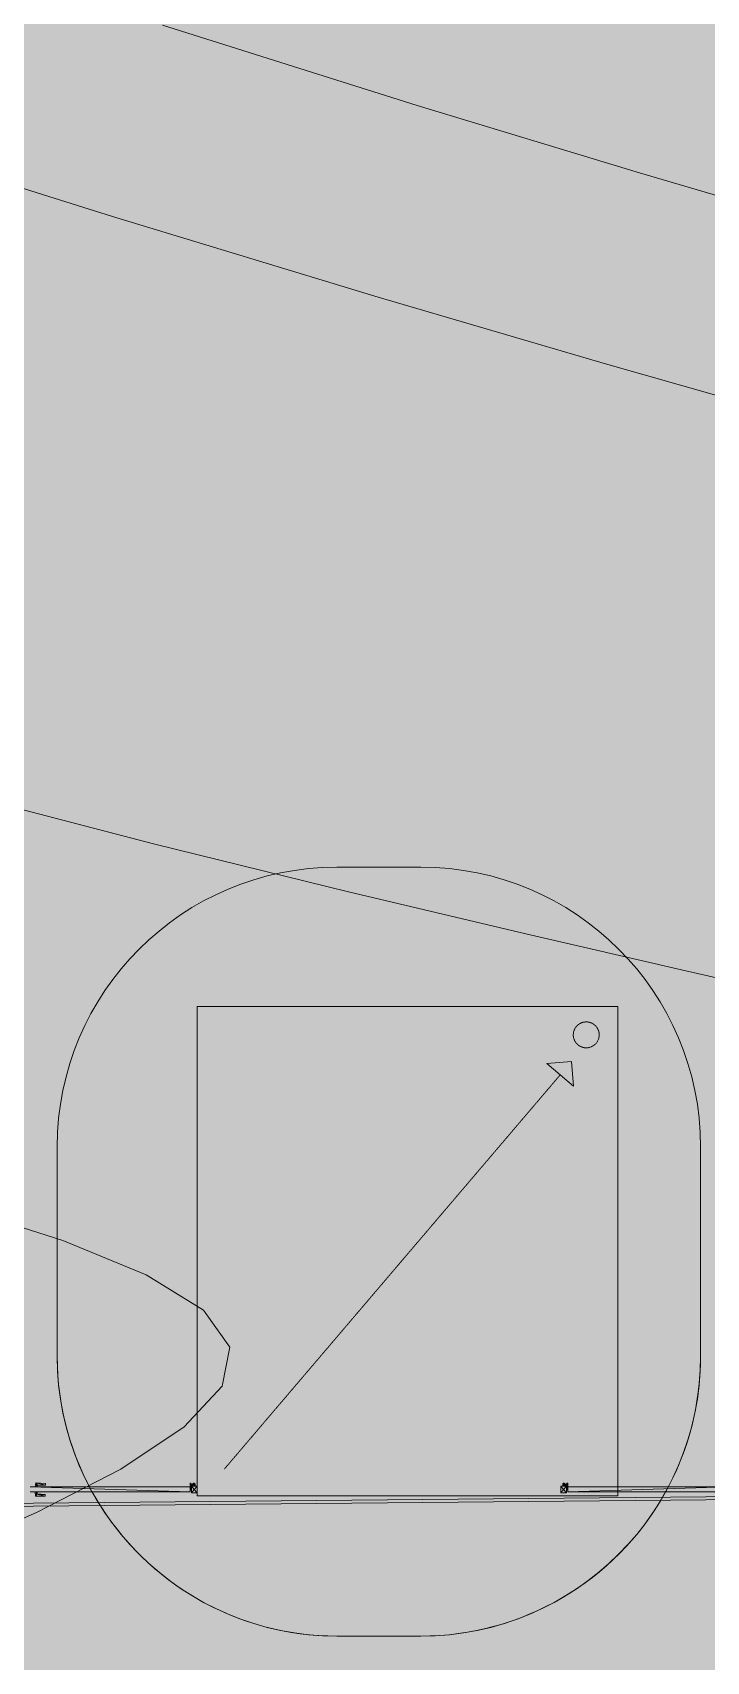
# Model space of a CAD drawing. Header units: millimetres. Extents: x 132836 to 1862386, y -330276 to -143438.
# Drawn here: x 423754 to 428572, y -272666 to -261015 of the extents above; entities that cross this region are included whole.
import ezdxf

# ---------------------------------------------------------------- set-up
doc = ezdxf.new("R2010")
doc.units = ezdxf.units.MM
doc.header["$MEASUREMENT"] = 0
doc.linetypes.add('HIDDEN', pattern=[0.375, 0.25, -0.125])
for name, color, linetype in [('Divers - Dessin général', 7, 'Continuous'), ('Nouveau_0', 7, 'Continuous'), ('Nouveau_CN_01_00', 7, 'Continuous'), ('Nouveau_CN_02_00', 7, 'Continuous'), ('Sols_ Dalles', 7, 'Continuous')]:
    doc.layers.add(name, color=color, linetype=linetype)

# ---------------------------------------------------------------- blocks, each defined once
blk = doc.blocks.new('Ligne_3_7', base_point=(425125, -271290))
at = {"linetype": 'Continuous', "lineweight": 5, "true_color": 0x990000}
blk.add_hatch(color=14, dxfattribs=at).paths.add_polyline_path([(427607, -268376), (427431, -268390), (427621, -268552)])
at = {"color": 14, "linetype": 'Continuous', "lineweight": 5, "true_color": 0x990000}
for p, q in [((427607, -268376), (427431, -268390)), ((427621, -268552), (427431, -268390)), ((427607, -268376), (427621, -268552))]:
    blk.add_line(p, q, dxfattribs=at)
at = {"color": 12, "linetype": 'HIDDEN', "lineweight": 5, "true_color": 0xcc0000}
blk.add_line((425125, -271290), (427526, -268471), dxfattribs=at)

msp = doc.modelspace()

# ---------------------------------------------------------------- hatches: boundary and pattern name
at = {"linetype": 'Continuous', "lineweight": 0, "true_color": 0x6f6f6f}
h = msp.add_hatch(color=8, dxfattribs=at)
h.paths.add_polyline_path([(360547.961, -295062.571), (487920.34, -293826.868), (487920.34, -270902.734), (487462.568, -270902.734), (472913.119, -271040.575), (472913.119, -163437.635), (371855.719, -163437.635), (371855.719, -271040.575), (371882.482, -271040.57), (371882.665, -272000.514, -0.409427364), (367883.201, -275935.042), (360547.961, -275935.042)])
h.paths.add_polyline_path([(377135.103, -260639.953), (373845.103, -260639.953), (373845.103, -248364.953), (373845.103, -243089.974), (373845.103, -242189.974), (377135.103, -242189.974)], flags=0)
h.paths.add_polyline_path([(380202.952, -171995.57), (431505.799, -171995.57), (464309.564, -171995.57), (464309.564, -262465.571), (462925.553, -262565.571), (438593.575, -262550.571), (437925.553, -262550.571), (436549.587, -262550.571), (436549.587, -189810.571), (412055.061, -189810.571), (412055.061, -201780.57), (412055.061, -204495.57), (415454.069, -204495.57), (415454.069, -208495.57), (415454.069, -218295.57), (405655.061, -218295.57), (405655.061, -222495.57), (415474.561, -222495.57), (415474.561, -260810.571), (380202.952, -260810.571), (380202.952, -230015.57), (380202.952, -193810.571)], flags=0)
h.paths.add_polyline_path([(381436.562, -269433.913, -0.09031866), (381558.292, -268727.623, -0.201448728), (382612.158, -267592.74, -0.104211445), (383417.525, -267415.055), (384017.498, -267409.371, -0.104044608), (384824.873, -267571.244, -0.238255457), (385983.776, -268953.318, -0.055188622), (386036.355, -269390.334), (386038.45, -269611.438), (386050.565, -270890.267), (385792.102, -271892.761, -0.267949192), (384069.602, -272909.124), (383469.629, -272914.808, -0.193717464), (382078.771, -272370.185, -0.070568756), (381728.183, -271931.262, -0.131652498), (381450.772, -270933.845)], flags=0)
h.paths.add_polyline_path([(394027.271, -275599.002, -0.415791099), (392016.505, -273599.031), (392016.505, -273452.052), (392030.007, -267377.824, -0.380556701), (394016.505, -265609.826), (394094.233, -265609.826), (394094.233, -270609.826), (409094.233, -270609.826), (409094.233, -265609.826), (414055.71, -265609.826, -0.414213562), (415555.71, -267109.826), (415555.71, -273660.699, -0.345501612), (413836.804, -275433.432)], flags=0)
h.paths.add_polyline_path([(424209.612, -271504.083, -0.134473934), (423930.467, -270484.937), (423930.467, -268984.937, -0.414213562), (425930.467, -266984.937), (426530.467, -266984.937, -0.414213562), (428530.467, -268984.937), (428530.467, -270484.937, -0.128820346), (428273.55, -271465.581, -0.270936291), (426530.467, -272484.937), (425930.467, -272484.937, -0.264979997)], flags=0)
h.paths.add_polyline_path([(436562.206, -273329.325), (436569.468, -267730.336, -0.098561509), (436800.237, -266943.721), (436817.2, -266951.545, -0.258849002), (438654.998, -265605.827), (438652.661, -265587.294), (439337.088, -265587.294), (439337.088, -265687.294), (439337.088, -270687.294), (469237.088, -270687.294), (469237.088, -265687.294), (470907.523, -265687.294), (472885.813, -265687.294), (472885.813, -267687.294), (472885.813, -271062.255, 0.001345761), (472885.842, -271073.021), (472896.728, -273095.233, -0.414213562), (470907.523, -275105.97), (462184.053, -275105.97, -0.005188955), (462130.957, -275116.103), (454147.511, -275196.191), (438770.531, -275253.24, -0.386553331), (436572.608, -273475.385, -0.025189219)], flags=0)
at = {"linetype": 'Continuous', "lineweight": 0, "true_color": 0xbfbfbf}
msp.add_hatch(color=9, dxfattribs=at).paths.add_polyline_path([(424930.467, -271481.641), (427939.144, -271481.641), (427939.144, -267981.512), (424930.467, -267981.512)])
at = {"layer": 'Sols_ Dalles', "linetype": 'Continuous', "lineweight": 0, "true_color": 0x2e271c}
h = msp.add_hatch(color=250, dxfattribs=at)
h.paths.add_polyline_path([(425930.467, -272484.937), (426530.467, -272484.937, 0.414213562), (428530.467, -270484.937), (428530.467, -268984.937, 0.414213562), (426530.467, -266984.937), (425930.467, -266984.937, 0.414213562), (423930.467, -268984.937), (423930.467, -270484.937, 0.414213562)])
h.paths.add_polyline_path([(424930.467, -267981.512), (427939.144, -267981.512), (427939.144, -271481.641), (424930.467, -271481.641)], flags=0)

# ---------------------------------------------------------------- linework, layer by layer
at = {"color": 7, "linetype": 'Continuous', "lineweight": 20}
for p, q in [((423736.273, -271418.004), (424880.466, -271451.973)), ((424880.466, -271418.004), (423736.273, -271418.004)), ((423736.273, -271451.973), (424880.466, -271451.973)), ((423765.313, -271451.973), (423765.383, -271451.976)), ((423765.383, -271451.976), (423765.476, -271451.981)), ((423765.476, -271451.973), (423765.476, -271451.981)), ((423765.476, -271451.981), (423765.604, -271451.986)), ((423765.778, -271417.925), (423765.586, -271417.963)), ((423765.586, -271417.963), (423765.679, -271417.932)), ((423765.679, -271417.932), (423765.586, -271417.951)), ((423765.586, -271417.951), (423765.615, -271417.941)), ((423765.586, -271417.951), (423765.586, -271417.963)), ((423765.586, -271417.963), (423765.586, -271417.951)), ((423765.586, -271417.963), (423765.586, -271418.004)), ((423765.615, -271417.978), (423765.586, -271417.963)), ((423765.604, -271451.986), (423765.61, -271451.973)), ((423765.604, -271451.986), (423767.764, -271452.083)), ((423766.068, -271417.916), (423765.615, -271417.978)), ((423765.615, -271417.978), (423765.906, -271417.92)), ((423765.615, -271417.978), (423765.778, -271417.925)), ((423765.615, -271417.978), (423765.615, -271418.004)), ((423765.679, -271417.993), (423765.615, -271417.978)), ((423766.266, -271417.914), (423765.679, -271417.993)), ((423765.679, -271417.993), (423766.068, -271417.916)), ((423765.778, -271417.925), (423765.679, -271417.932)), ((423765.679, -271417.993), (423765.679, -271418.004)), ((423765.743, -271418.004), (423765.679, -271417.993)), ((423765.906, -271417.92), (423765.778, -271417.925)), ((423765.813, -271418.004), (423766.266, -271417.914)), ((423766.487, -271417.914), (423765.825, -271418.004)), ((423766.068, -271417.916), (423765.906, -271417.92)), ((423766.034, -271418.004), (423766.487, -271417.914)), ((423766.266, -271417.914), (423766.068, -271417.916)), ((423766.487, -271417.914), (423766.266, -271417.914)), ((423768.241, -271418.004), (423766.487, -271417.914)), ((423767.77, -271451.973), (423767.764, -271452.083)), ((423767.764, -271452.083), (423769.925, -271452.18)), ((423769.867, -271451.973), (423769.925, -271452.18)), ((423769.925, -271452.18), (423770.001, -271451.973)), ((423769.931, -271451.973), (423769.925, -271452.18)), ((423769.925, -271452.18), (423772.097, -271452.278)), ((423772.109, -271451.973), (423772.097, -271452.278)), ((423772.097, -271452.278), (423774.269, -271452.375)), ((423772.248, -271452.351), (423772.277, -271452.342)), ((423774.177, -271483.566), (423772.248, -271452.351)), ((423772.277, -271452.342), (423772.341, -271452.33)), ((423774.206, -271483.473), (423772.277, -271452.342)), ((423774.177, -271483.566), (423772.277, -271452.342)), ((423772.341, -271452.33), (423772.44, -271452.316)), ((423774.345, -271483.18), (423772.341, -271452.33)), ((423774.258, -271483.345), (423772.341, -271452.33)), ((423774.206, -271483.473), (423772.341, -271452.33)), ((423772.434, -271452.293), (423772.539, -271452.297)), ((423772.44, -271452.316), (423772.568, -271452.299)), ((423774.345, -271483.18), (423772.44, -271452.316)), ((423774.461, -271482.979), (423772.568, -271452.299)), ((423774.345, -271483.18), (423772.568, -271452.299)), ((423772.585, -271418.004), (423776.686, -271387.346)), ((423772.62, -271418.004), (423776.686, -271387.346)), ((423772.62, -271418.004), (423776.709, -271387.453)), ((423776.755, -271387.599), (423772.62, -271418.004)), ((423772.684, -271418.004), (423776.755, -271387.599)), ((423776.825, -271387.784), (423772.69, -271418.004)), ((423772.783, -271418.004), (423776.825, -271387.784)), ((423776.93, -271388.008), (423772.788, -271418.004)), ((423772.916, -271418.004), (423776.93, -271388.008)), ((423774.159, -271451.973), (423774.269, -271452.375)), ((423774.269, -271452.375), (423774.415, -271451.973)), ((423774.281, -271451.973), (423774.269, -271452.375)), ((423774.269, -271452.375), (423776.448, -271452.473)), ((423776.448, -271452.473), (423776.628, -271451.973)), ((423776.465, -271451.973), (423776.448, -271452.473)), ((423776.448, -271452.473), (423778.626, -271452.571)), ((423776.686, -271387.346), (423776.697, -271387.278)), ((423776.686, -271387.346), (423846.673, -271392.869)), ((423776.709, -271387.453), (423776.686, -271387.346)), ((423776.697, -271387.278), (423776.732, -271387.249)), ((423846.673, -271392.869), (423776.697, -271387.278)), ((423776.697, -271387.278), (423846.714, -271392.818)), ((423776.697, -271387.278), (423846.748, -271392.795)), ((423776.709, -271387.453), (423846.673, -271392.869)), ((423846.632, -271392.949), (423776.709, -271387.453)), ((423776.755, -271387.599), (423776.709, -271387.453)), ((423776.732, -271387.249), (423846.748, -271392.795)), ((423776.755, -271387.599), (423846.632, -271392.949)), ((423776.755, -271387.599), (423846.592, -271393.059)), ((423846.545, -271393.198), (423776.755, -271387.599)), ((423776.825, -271387.784), (423776.755, -271387.599)), ((423776.825, -271387.784), (423846.545, -271393.198)), ((423776.93, -271388.008), (423776.825, -271387.784)), ((423776.93, -271388.008), (423846.504, -271393.367)), ((423846.08, -271404.415), (423776.93, -271388.008)), ((423776.93, -271388.008), (423846.545, -271393.198)), ((423787.216, -271402.743), (423776.93, -271388.008)), ((423784.77, -271418.004), (423776.93, -271388.008)), ((423778.649, -271451.973), (423778.626, -271452.571)), ((423780.606, -271451.973), (423780.804, -271452.669)), ((423780.804, -271452.669), (423781.053, -271451.973)), ((423780.827, -271451.973), (423780.804, -271452.669)), ((423783.016, -271451.973), (423782.987, -271452.767)), ((423784.916, -271451.973), (423785.171, -271452.865)), ((423785.171, -271452.865), (423785.491, -271451.973)), ((423785.171, -271452.865), (423785.2, -271451.973)), ((423787.216, -271402.743), (423785.177, -271418.004)), ((423787.709, -271403.37), (423785.218, -271418.004)), ((423787.709, -271403.37), (423785.746, -271418.004)), ((423788.122, -271403.885), (423785.781, -271418.004)), ((423788.122, -271403.885), (423786.234, -271418.004)), ((423788.459, -271404.288), (423786.263, -271418.004)), ((423788.459, -271404.288), (423786.623, -271418.004)), ((423786.896, -271418.004), (423788.459, -271404.288)), ((423788.714, -271404.573), (423786.919, -271418.004)), ((423788.888, -271404.741), (423786.937, -271418.004)), ((423788.888, -271404.741), (423787.117, -271418.004)), ((423787.21, -271418.004), (423788.888, -271404.741)), ((423787.216, -271402.743), (423846.08, -271404.415)), ((423846.098, -271404.885), (423787.216, -271402.743)), ((423787.709, -271403.37), (423787.216, -271402.743)), ((423788.981, -271404.791), (423787.216, -271418.004)), ((423787.349, -271452.963), (423787.384, -271451.973)), ((423788.122, -271403.885), (423787.709, -271403.37)), ((423846.098, -271404.885), (423787.709, -271403.37)), ((423846.144, -271405.572), (423788.122, -271403.885)), ((423788.122, -271403.885), (423846.098, -271404.885)), ((423846.121, -271405.271), (423788.122, -271403.885)), ((423788.459, -271404.288), (423788.122, -271403.885)), ((423788.714, -271404.573), (423788.459, -271404.288)), ((423846.144, -271405.572), (423788.459, -271404.288)), ((423788.714, -271404.573), (423846.144, -271405.572)), ((423846.179, -271405.786), (423788.714, -271404.573)), ((423788.888, -271404.741), (423788.714, -271404.573)), ((423788.981, -271404.791), (423788.888, -271404.741)), ((423788.888, -271404.741), (423846.179, -271405.786)), ((423846.208, -271405.912), (423788.888, -271404.741)), ((423788.981, -271404.791), (423846.208, -271405.912)), ((423846.249, -271405.949), (423788.981, -271404.791)), ((423789.219, -271451.973), (423789.527, -271453.061)), ((423789.527, -271453.061), (423789.916, -271451.973)), ((423789.527, -271453.061), (423789.562, -271451.973)), ((423791.705, -271453.159), (423791.746, -271451.973)), ((423791.932, -271453.169), (423791.932, -271451.973)), ((423791.932, -271453.169), (423791.972, -271451.973)), ((423792.124, -271453.177), (423792.193, -271451.973)), ((423792.124, -271453.177), (423792.129, -271451.973)), ((423792.124, -271453.177), (423792.164, -271451.973)), ((423792.286, -271453.185), (423792.327, -271451.973)), ((423792.414, -271453.191), (423792.431, -271451.973)), ((423792.414, -271453.191), (423792.455, -271451.973)), ((423792.507, -271453.195), (423792.53, -271451.973)), ((423792.507, -271453.195), (423792.547, -271451.973)), ((423792.577, -271453.197), (423792.606, -271451.973)), ((423792.577, -271453.197), (423792.617, -271451.973)), ((423792.606, -271453.199), (423792.64, -271451.973)), ((423846.08, -271404.415), (423846.504, -271393.367)), ((423846.098, -271404.885), (423846.08, -271404.415)), ((423846.545, -271393.198), (423846.098, -271404.885)), ((423846.098, -271404.885), (423846.504, -271393.367)), ((423846.121, -271405.271), (423846.098, -271404.885)), ((423846.592, -271393.059), (423846.121, -271405.271)), ((423846.121, -271405.271), (423846.545, -271393.198)), ((423846.144, -271405.572), (423846.121, -271405.271)), ((423846.632, -271392.949), (423846.144, -271405.572)), ((423846.144, -271405.572), (423846.592, -271393.059)), ((423846.179, -271405.786), (423846.144, -271405.572)), ((423846.673, -271392.869), (423846.179, -271405.786)), ((423846.179, -271405.786), (423846.632, -271392.949)), ((423846.208, -271405.912), (423846.179, -271405.786)), ((423846.748, -271392.795), (423846.208, -271405.912)), ((423846.714, -271392.818), (423846.208, -271405.912)), ((423846.208, -271405.912), (423846.673, -271392.869)), ((423846.249, -271405.949), (423846.208, -271405.912)), ((423846.748, -271392.795), (423846.249, -271405.949)), ((423846.284, -271405.903), (423846.249, -271405.949)), ((423846.284, -271405.903), (423846.748, -271392.795)), ((423846.789, -271392.803), (423846.284, -271405.903)), ((423846.824, -271392.839), (423846.284, -271405.903)), ((423846.33, -271405.755), (423846.284, -271405.903)), ((423846.824, -271392.839), (423846.33, -271405.755)), ((423846.859, -271392.905), (423846.33, -271405.755)), ((423846.383, -271405.526), (423846.33, -271405.755)), ((423846.859, -271392.905), (423846.383, -271405.526)), ((423846.894, -271392.999), (423846.383, -271405.526)), ((423846.429, -271405.209), (423846.383, -271405.526)), ((423846.894, -271392.999), (423846.429, -271405.209)), ((423846.928, -271393.123), (423846.429, -271405.209)), ((423846.481, -271404.809), (423846.429, -271405.209)), ((423846.928, -271393.123), (423846.481, -271404.809)), ((423846.958, -271393.276), (423846.481, -271404.809)), ((423846.534, -271404.325), (423846.481, -271404.809)), ((423846.504, -271393.367), (423846.545, -271393.198)), ((423846.958, -271393.276), (423846.534, -271404.325)), ((423846.545, -271393.198), (423846.592, -271393.059)), ((423846.592, -271393.059), (423846.632, -271392.949)), ((423846.632, -271392.949), (423846.673, -271392.869)), ((423846.673, -271392.869), (423846.714, -271392.818)), ((423846.714, -271392.818), (423846.748, -271392.795)), ((423846.748, -271392.795), (423846.789, -271392.803)), ((423846.789, -271392.803), (423846.824, -271392.839)), ((423846.824, -271392.839), (423846.859, -271392.905)), ((423846.859, -271392.905), (423846.894, -271392.999)), ((423846.894, -271392.999), (423846.928, -271393.123)), ((423846.928, -271393.123), (423846.958, -271393.276)), ((424880.466, -271391), (424886.274, -271390.829)), ((424886.274, -271390.829), (424880.466, -271390.829)), ((424880.466, -271390.829), (424880.466, -271391)), ((424880.466, -271391.236), (424886.274, -271391)), ((424886.274, -271391), (424880.466, -271391)), ((424880.466, -271391), (424880.466, -271391.236)), ((424880.466, -271391.536), (424886.274, -271391.236)), ((424886.274, -271391.236), (424880.466, -271391.236)), ((424880.466, -271391.236), (424880.466, -271391.536)), ((424880.466, -271391.896), (424886.274, -271391.536)), ((424886.274, -271391.536), (424880.466, -271391.536)), ((424880.466, -271391.536), (424880.466, -271391.896)), ((424880.466, -271392.311), (424886.274, -271391.896)), ((424886.274, -271391.896), (424880.466, -271391.896)), ((424880.466, -271391.896), (424880.466, -271392.311)), ((424886.274, -271392.775), (424880.466, -271392.311)), ((424880.466, -271392.311), (424880.466, -271392.775)), ((424886.274, -271392.311), (424880.466, -271392.311)), ((424886.274, -271393.284), (424880.466, -271392.775)), ((424880.466, -271392.775), (424880.466, -271393.284)), ((424886.274, -271392.775), (424880.466, -271392.775)), ((424886.274, -271393.83), (424880.466, -271393.284)), ((424880.466, -271393.284), (424880.466, -271393.83)), ((424886.274, -271393.284), (424880.466, -271393.284)), ((424886.274, -271394.406), (424880.466, -271393.83)), ((424880.466, -271393.83), (424880.466, -271394.406)), ((424886.274, -271393.83), (424880.466, -271393.83)), ((424886.274, -271395.006), (424880.466, -271394.406)), ((424880.466, -271394.406), (424880.466, -271395.006)), ((424886.274, -271394.406), (424880.466, -271394.406)), ((424886.274, -271395.621), (424880.466, -271395.006)), ((424880.466, -271395.006), (424880.466, -271395.621)), ((424886.274, -271395.006), (424880.466, -271395.006)), ((424886.274, -271396.244), (424880.466, -271395.621)), ((424880.466, -271395.621), (424880.466, -271396.244)), ((424886.274, -271395.621), (424880.466, -271395.621)), ((424886.274, -271438.386), (424880.466, -271396.244)), ((424880.466, -271396.244), (424880.466, -271418.004)), ((424886.274, -271396.244), (424880.466, -271396.244)), ((424886.274, -271438.386), (424880.466, -271418.004)), ((424880.466, -271451.973), (424880.466, -271418.004)), ((424880.466, -271438.386), (424886.274, -271438.386)), ((424886.274, -271391), (424886.274, -271390.829)), ((424886.274, -271391.236), (424886.274, -271391)), ((424886.274, -271391.536), (424886.274, -271391.236)), ((424886.274, -271391.896), (424886.274, -271391.536)), ((424886.274, -271392.311), (424886.274, -271391.896)), ((424886.274, -271392.775), (424886.274, -271392.311)), ((424886.274, -271393.284), (424886.274, -271392.775)), ((424886.274, -271393.83), (424886.274, -271393.284)), ((424886.274, -271394.406), (424886.274, -271393.83)), ((424886.274, -271395.006), (424886.274, -271394.406)), ((424886.274, -271395.621), (424886.274, -271395.006)), ((424886.274, -271396.244), (424886.274, -271395.621)), ((424886.274, -271438.386), (424886.274, -271396.244)), ((424899.24, -271397.623), (424886.274, -271397.623)), ((424886.274, -271397.738), (424899.229, -271397.653)), ((424899.198, -271397.738), (424886.274, -271397.738)), ((424886.274, -271398.078), (424899.167, -271397.827)), ((424899.078, -271398.078), (424886.274, -271398.078)), ((424886.274, -271398.617), (424899.027, -271398.223)), ((424898.887, -271399.127), (424886.274, -271398.617)), ((424898.944, -271398.617), (424886.274, -271398.617)), ((424898.798, -271399.91), (424886.274, -271399.321)), ((424898.865, -271399.321), (424886.274, -271399.321)), ((424898.702, -271400.768), (424886.274, -271400.141)), ((424898.773, -271400.141), (424886.274, -271400.141)), ((424898.673, -271401.645), (424886.274, -271401.02)), ((424898.673, -271401.02), (424886.274, -271401.02)), ((424898.673, -271402.482), (424886.274, -271401.899)), ((424886.274, -271401.899), (424898.673, -271401.899)), ((424898.673, -271403.219), (424886.274, -271402.718)), ((424886.274, -271402.718), (424898.673, -271402.718)), ((424886.274, -271403.421), (424898.673, -271403.421)), ((424898.673, -271403.577), (424886.274, -271403.961)), ((424886.274, -271403.961), (424898.673, -271403.961)), ((424898.673, -271404.059), (424886.274, -271404.3)), ((424886.274, -271404.3), (424898.673, -271404.3)), ((424898.673, -271404.334), (424886.274, -271404.417)), ((424886.274, -271404.417), (424898.673, -271404.417)), ((424910.138, -271434.989), (424889.81, -271411.21)), ((424889.81, -271411.21), (424889.81, -271458.767)), ((424930.467, -271411.21), (424889.81, -271411.21)), ((424910.138, -271434.989), (424889.81, -271458.767)), ((424903.903, -271398.274), (424898.673, -271401.02)), ((424898.97, -271398.382), (424898.673, -271401.02)), ((424916.098, -271401.02), (424898.673, -271411.21)), ((424907.094, -271405.921), (424898.673, -271401.02)), ((424898.673, -271401.02), (424898.673, -271411.21)), ((424903.611, -271403.175), (424898.673, -271401.02)), ((424907.094, -271405.921), (424898.673, -271411.21)), ((424899.841, -271395.924), (424898.97, -271398.382)), ((424903.903, -271398.274), (424898.97, -271398.382)), ((424913.546, -271393.814), (424899.841, -271395.924)), ((424901.225, -271393.814), (424899.841, -271395.924)), ((424903.903, -271398.274), (424899.841, -271395.924)), ((424907.677, -271396.119), (424899.841, -271395.924)), ((424914.931, -271395.924), (424899.841, -271395.924)), ((424911.742, -271392.194), (424901.225, -271393.814)), ((424903.029, -271392.194), (424901.225, -271393.814)), ((424913.546, -271393.814), (424901.225, -271393.814)), ((424909.64, -271391.176), (424903.029, -271392.194)), ((424905.131, -271391.176), (424903.029, -271392.194)), ((424911.742, -271392.194), (424903.029, -271392.194)), ((424903.903, -271398.274), (424903.611, -271403.175)), ((424905.374, -271402.379), (424903.611, -271403.175)), ((424905.743, -271402.941), (424903.611, -271403.175)), ((424907.385, -271403.737), (424903.611, -271403.175)), ((424903.611, -271403.175), (424907.094, -271405.921)), ((424906.224, -271403.373), (424903.611, -271403.175)), ((424907.677, -271396.119), (424903.903, -271398.274)), ((424903.903, -271398.274), (424907.385, -271398.302)), ((424905.374, -271402.379), (424903.903, -271398.274)), ((424905.062, -271401.02), (424903.903, -271398.274)), ((424905.141, -271400.317), (424903.903, -271398.274)), ((424905.374, -271399.661), (424903.903, -271398.274)), ((424905.743, -271399.098), (424903.903, -271398.274)), ((424906.224, -271398.666), (424903.903, -271398.274)), ((424906.784, -271398.395), (424903.903, -271398.274)), ((424909.63, -271400.317), (424905.062, -271401.02)), ((424905.062, -271401.02), (424905.141, -271400.317)), ((424909.709, -271401.02), (424905.062, -271401.02)), ((424905.141, -271401.723), (424905.062, -271401.02)), ((424907.385, -271390.829), (424905.131, -271391.176)), ((424909.64, -271391.176), (424905.131, -271391.176)), ((424909.397, -271399.661), (424905.141, -271400.317)), ((424905.141, -271400.317), (424905.374, -271399.661)), ((424909.63, -271400.317), (424905.141, -271400.317)), ((424909.709, -271401.02), (424905.141, -271401.723)), ((424909.63, -271401.723), (424905.141, -271401.723)), ((424905.374, -271402.379), (424905.141, -271401.723)), ((424909.029, -271399.098), (424905.374, -271399.661)), ((424905.374, -271399.661), (424905.743, -271399.098)), ((424909.397, -271399.661), (424905.374, -271399.661)), ((424909.63, -271401.723), (424905.374, -271402.379)), ((424909.397, -271402.379), (424905.374, -271402.379)), ((424905.743, -271402.941), (424905.374, -271402.379)), ((424908.547, -271398.666), (424905.743, -271399.098)), ((424905.743, -271399.098), (424906.224, -271398.666)), ((424909.029, -271399.098), (424905.743, -271399.098)), ((424909.397, -271402.379), (424905.743, -271402.941)), ((424909.029, -271402.941), (424905.743, -271402.941)), ((424906.224, -271403.373), (424905.743, -271402.941)), ((424907.987, -271398.395), (424906.224, -271398.666)), ((424906.224, -271398.666), (424906.784, -271398.395)), ((424908.547, -271398.666), (424906.224, -271398.666)), ((424909.029, -271402.941), (424906.224, -271403.373)), ((424907.987, -271403.645), (424906.224, -271403.373)), ((424908.547, -271403.373), (424906.224, -271403.373)), ((424906.784, -271403.645), (424906.224, -271403.373)), ((424906.784, -271398.395), (424907.385, -271398.302)), ((424907.987, -271398.395), (424906.784, -271398.395)), ((424907.987, -271403.645), (424906.784, -271403.645)), ((424907.385, -271403.737), (424906.784, -271403.645)), ((424916.098, -271401.02), (424907.094, -271405.921)), ((424907.094, -271405.921), (424907.385, -271403.737)), ((424907.094, -271405.921), (424910.869, -271403.766)), ((424909.64, -271391.176), (424907.385, -271390.829)), ((424907.677, -271396.119), (424907.385, -271398.302)), ((424907.385, -271398.302), (424907.987, -271398.395)), ((424907.987, -271403.645), (424907.385, -271403.737)), ((424907.385, -271403.737), (424910.869, -271403.766)), ((424914.931, -271395.924), (424907.677, -271396.119)), ((424911.16, -271398.865), (424907.677, -271396.119)), ((424907.677, -271396.119), (424908.547, -271398.666)), ((424907.677, -271396.119), (424907.987, -271398.395)), ((424915.801, -271398.382), (424907.677, -271396.119)), ((424907.987, -271398.395), (424908.547, -271398.666)), ((424908.547, -271403.373), (424907.987, -271403.645)), ((424910.869, -271403.766), (424907.987, -271403.645)), ((424911.16, -271398.865), (424908.547, -271398.666)), ((424908.547, -271398.666), (424909.029, -271399.098)), ((424909.029, -271402.941), (424908.547, -271403.373)), ((424910.869, -271403.766), (424908.547, -271403.373)), ((424911.16, -271398.865), (424909.029, -271399.098)), ((424909.029, -271399.098), (424909.397, -271399.661)), ((424909.397, -271402.379), (424909.029, -271402.941)), ((424910.869, -271403.766), (424909.029, -271402.941)), ((424911.16, -271398.865), (424909.397, -271402.379)), ((424911.16, -271398.865), (424909.397, -271399.661)), ((424909.397, -271399.661), (424909.63, -271400.317)), ((424909.63, -271401.723), (424909.397, -271402.379)), ((424910.869, -271403.766), (424909.397, -271402.379)), ((424911.16, -271398.865), (424909.63, -271401.723)), ((424911.16, -271398.865), (424909.63, -271400.317)), ((424909.63, -271400.317), (424909.709, -271401.02)), ((424909.709, -271401.02), (424909.63, -271401.723)), ((424911.742, -271392.194), (424909.64, -271391.176)), ((424911.16, -271398.865), (424909.709, -271401.02)), ((424910.138, -271434.989), (424930.467, -271411.21)), ((424930.467, -271458.767), (424910.138, -271434.989)), ((424910.869, -271403.766), (424911.16, -271398.865)), ((424916.098, -271401.02), (424910.869, -271403.766)), ((424915.801, -271398.382), (424911.16, -271398.865)), ((424916.098, -271401.02), (424911.16, -271398.865)), ((424913.546, -271393.814), (424911.742, -271392.194)), ((424914.931, -271395.924), (424913.546, -271393.814)), ((424915.801, -271398.382), (424914.931, -271395.924)), ((424916.098, -271401.02), (424915.801, -271398.382)), ((424916.098, -271411.21), (424916.098, -271401.02)), ((424930.467, -271458.767), (424930.467, -271411.21)), ((427550.795, -271434.989), (427530.467, -271411.21)), ((427530.467, -271411.21), (427571.123, -271411.21)), ((427530.467, -271458.767), (427530.467, -271411.21)), ((427530.467, -271458.767), (427550.795, -271434.989)), ((427544.836, -271401.02), (427545.133, -271398.382)), ((427544.836, -271401.02), (427549.773, -271398.865)), ((427544.836, -271401.02), (427562.26, -271411.21)), ((427544.836, -271411.21), (427544.836, -271401.02)), ((427544.836, -271401.02), (427553.84, -271405.921)), ((427544.836, -271401.02), (427550.065, -271403.766)), ((427545.133, -271398.382), (427546.003, -271395.924)), ((427545.133, -271398.382), (427553.256, -271396.119)), ((427545.133, -271398.382), (427549.773, -271398.865)), ((427546.003, -271395.924), (427547.387, -271393.814)), ((427546.003, -271395.924), (427553.256, -271396.119)), ((427546.003, -271395.924), (427561.093, -271395.924)), ((427547.387, -271393.814), (427549.192, -271392.194)), ((427547.387, -271393.814), (427561.093, -271395.924)), ((427547.387, -271393.814), (427559.708, -271393.814)), ((427549.192, -271392.194), (427551.293, -271391.176)), ((427549.192, -271392.194), (427559.708, -271393.814)), ((427549.192, -271392.194), (427557.904, -271392.194)), ((427549.773, -271398.865), (427553.256, -271396.119)), ((427549.773, -271398.865), (427552.386, -271398.666)), ((427550.065, -271403.766), (427549.773, -271398.865)), ((427549.773, -271398.865), (427551.536, -271402.379)), ((427549.773, -271398.865), (427551.304, -271401.723)), ((427549.773, -271398.865), (427551.225, -271401.02)), ((427549.773, -271398.865), (427551.304, -271400.317)), ((427549.773, -271398.865), (427551.536, -271399.661)), ((427549.773, -271398.865), (427551.905, -271399.098)), ((427550.065, -271403.766), (427551.536, -271402.379)), ((427550.065, -271403.766), (427551.905, -271402.941)), ((427550.065, -271403.766), (427552.386, -271403.373)), ((427550.065, -271403.766), (427552.947, -271403.645)), ((427553.548, -271403.737), (427550.065, -271403.766)), ((427553.84, -271405.921), (427550.065, -271403.766)), ((427550.795, -271434.989), (427571.123, -271411.21)), ((427550.795, -271434.989), (427571.123, -271458.767)), ((427551.304, -271400.317), (427551.225, -271401.02)), ((427551.225, -271401.02), (427555.792, -271401.723)), ((427551.225, -271401.02), (427555.871, -271401.02)), ((427551.225, -271401.02), (427551.304, -271401.723)), ((427551.293, -271391.176), (427553.548, -271390.829)), ((427551.293, -271391.176), (427557.904, -271392.194)), ((427551.293, -271391.176), (427555.803, -271391.176)), ((427551.536, -271399.661), (427551.304, -271400.317)), ((427551.304, -271400.317), (427555.871, -271401.02)), ((427551.304, -271400.317), (427555.792, -271400.317)), ((427551.304, -271401.723), (427555.56, -271402.379)), ((427551.304, -271401.723), (427555.792, -271401.723)), ((427551.304, -271401.723), (427551.536, -271402.379)), ((427551.905, -271399.098), (427551.536, -271399.661)), ((427551.536, -271399.661), (427555.792, -271400.317)), ((427551.536, -271399.661), (427555.56, -271399.661)), ((427551.536, -271402.379), (427555.191, -271402.941)), ((427551.536, -271402.379), (427555.56, -271402.379)), ((427551.536, -271402.379), (427551.905, -271402.941)), ((427552.386, -271398.666), (427551.905, -271399.098)), ((427551.905, -271399.098), (427555.56, -271399.661)), ((427551.905, -271399.098), (427555.191, -271399.098)), ((427551.905, -271402.941), (427554.71, -271403.373)), ((427551.905, -271402.941), (427555.191, -271402.941)), ((427551.905, -271402.941), (427552.386, -271403.373)), ((427553.256, -271396.119), (427552.386, -271398.666)), ((427552.947, -271398.395), (427552.386, -271398.666)), ((427552.386, -271398.666), (427555.191, -271399.098)), ((427552.386, -271398.666), (427554.71, -271398.666)), ((427552.386, -271403.373), (427554.71, -271403.373)), ((427552.386, -271403.373), (427552.947, -271403.645)), ((427553.256, -271396.119), (427552.947, -271398.395)), ((427553.548, -271398.302), (427552.947, -271398.395)), ((427552.947, -271398.395), (427554.71, -271398.666)), ((427552.947, -271398.395), (427554.149, -271398.395)), ((427552.947, -271403.645), (427554.71, -271403.373)), ((427552.947, -271403.645), (427554.149, -271403.645)), ((427552.947, -271403.645), (427553.548, -271403.737)), ((427553.256, -271396.119), (427561.093, -271395.924)), ((427553.256, -271396.119), (427553.548, -271398.302)), ((427553.256, -271396.119), (427557.031, -271398.274)), ((427553.548, -271390.829), (427555.803, -271391.176)), ((427557.031, -271398.274), (427553.548, -271398.302)), ((427554.149, -271398.395), (427553.548, -271398.302)), ((427553.548, -271403.737), (427557.323, -271403.175)), ((427553.548, -271403.737), (427554.149, -271403.645)), ((427553.84, -271405.921), (427553.548, -271403.737)), ((427553.84, -271405.921), (427562.26, -271401.02)), ((427557.323, -271403.175), (427553.84, -271405.921)), ((427553.84, -271405.921), (427562.26, -271411.21)), ((427554.149, -271398.395), (427557.031, -271398.274)), ((427554.71, -271398.666), (427554.149, -271398.395)), ((427554.149, -271403.645), (427554.71, -271403.373)), ((427554.71, -271398.666), (427557.031, -271398.274)), ((427555.191, -271399.098), (427554.71, -271398.666)), ((427554.71, -271403.373), (427555.191, -271402.941)), ((427554.71, -271403.373), (427557.323, -271403.175)), ((427555.191, -271399.098), (427557.031, -271398.274)), ((427555.56, -271399.661), (427555.191, -271399.098)), ((427555.191, -271402.941), (427555.56, -271402.379)), ((427555.191, -271402.941), (427557.323, -271403.175)), ((427555.56, -271402.379), (427557.031, -271398.274)), ((427555.56, -271399.661), (427557.031, -271398.274)), ((427555.792, -271400.317), (427555.56, -271399.661)), ((427555.56, -271402.379), (427555.792, -271401.723)), ((427555.56, -271402.379), (427557.323, -271403.175)), ((427555.792, -271400.317), (427557.031, -271398.274)), ((427555.871, -271401.02), (427555.792, -271400.317)), ((427555.792, -271401.723), (427555.871, -271401.02)), ((427555.803, -271391.176), (427557.904, -271392.194)), ((427555.871, -271401.02), (427557.031, -271398.274)), ((427557.031, -271398.274), (427561.093, -271395.924)), ((427557.031, -271398.274), (427557.323, -271403.175)), ((427557.031, -271398.274), (427562.26, -271401.02)), ((427557.031, -271398.274), (427561.963, -271398.382)), ((427557.323, -271403.175), (427562.26, -271401.02)), ((427557.904, -271392.194), (427559.708, -271393.814)), ((427559.708, -271393.814), (427561.093, -271395.924)), ((427561.093, -271395.924), (427561.963, -271398.382)), ((427561.694, -271397.623), (427574.659, -271397.623)), ((427574.659, -271397.738), (427561.704, -271397.653)), ((427561.735, -271397.738), (427574.659, -271397.738)), ((427574.659, -271398.078), (427561.766, -271397.827)), ((427561.855, -271398.078), (427574.659, -271398.078)), ((427574.659, -271398.617), (427561.906, -271398.223)), ((427561.963, -271398.382), (427562.26, -271401.02)), ((427561.989, -271398.617), (427574.659, -271398.617)), ((427562.047, -271399.127), (427574.659, -271398.617)), ((427562.068, -271399.321), (427574.659, -271399.321)), ((427562.135, -271399.91), (427574.659, -271399.321)), ((427562.161, -271400.141), (427574.659, -271400.141)), ((427562.232, -271400.768), (427574.659, -271400.141)), ((427562.26, -271401.02), (427562.26, -271411.21)), ((427562.26, -271401.645), (427574.659, -271401.02)), ((427562.26, -271401.02), (427574.659, -271401.02)), ((427562.26, -271402.482), (427574.659, -271401.899)), ((427574.659, -271401.899), (427562.26, -271401.899)), ((427562.26, -271403.219), (427574.659, -271402.718)), ((427574.659, -271402.718), (427562.26, -271402.718)), ((427574.659, -271403.421), (427562.26, -271403.421)), ((427562.26, -271403.577), (427574.659, -271403.961)), ((427574.659, -271403.961), (427562.26, -271403.961)), ((427562.26, -271404.059), (427574.659, -271404.3)), ((427574.659, -271404.3), (427562.26, -271404.3)), ((427562.26, -271404.334), (427574.659, -271404.417)), ((427574.659, -271404.417), (427562.26, -271404.417)), ((427571.123, -271411.21), (427571.123, -271458.767)), ((427580.467, -271391), (427574.659, -271390.829)), ((427574.659, -271390.829), (427580.467, -271390.829)), ((427574.659, -271391), (427574.659, -271390.829)), ((427580.467, -271391.236), (427574.659, -271391)), ((427574.659, -271391), (427580.467, -271391)), ((427574.659, -271391.236), (427574.659, -271391)), ((427580.467, -271391.536), (427574.659, -271391.236)), ((427574.659, -271391.236), (427580.467, -271391.236)), ((427574.659, -271391.536), (427574.659, -271391.236)), ((427580.467, -271391.896), (427574.659, -271391.536)), ((427574.659, -271391.536), (427580.467, -271391.536)), ((427574.659, -271391.896), (427574.659, -271391.536)), ((427580.467, -271392.311), (427574.659, -271391.896)), ((427574.659, -271391.896), (427580.467, -271391.896)), ((427574.659, -271392.311), (427574.659, -271391.896)), ((427574.659, -271392.775), (427580.467, -271392.311)), ((427574.659, -271392.775), (427574.659, -271392.311)), ((427574.659, -271392.311), (427580.467, -271392.311)), ((427574.659, -271393.284), (427580.467, -271392.775)), ((427574.659, -271393.284), (427574.659, -271392.775)), ((427574.659, -271392.775), (427580.467, -271392.775)), ((427574.659, -271393.83), (427580.467, -271393.284)), ((427574.659, -271393.83), (427574.659, -271393.284)), ((427574.659, -271393.284), (427580.467, -271393.284)), ((427574.659, -271394.406), (427580.467, -271393.83)), ((427574.659, -271394.406), (427574.659, -271393.83)), ((427574.659, -271393.83), (427580.467, -271393.83)), ((427574.659, -271395.006), (427580.467, -271394.406)), ((427574.659, -271395.006), (427574.659, -271394.406)), ((427574.659, -271394.406), (427580.467, -271394.406)), ((427574.659, -271395.621), (427580.467, -271395.006)), ((427574.659, -271395.621), (427574.659, -271395.006)), ((427574.659, -271395.006), (427580.467, -271395.006)), ((427574.659, -271396.244), (427580.467, -271395.621)), ((427574.659, -271396.244), (427574.659, -271395.621)), ((427574.659, -271395.621), (427580.467, -271395.621)), ((427574.659, -271438.386), (427580.467, -271396.244)), ((427574.659, -271438.386), (427574.659, -271396.244)), ((427574.659, -271396.244), (427580.467, -271396.244)), ((427574.659, -271438.386), (427580.467, -271418.004)), ((427580.467, -271438.386), (427574.659, -271438.386)), ((427580.467, -271390.829), (427580.467, -271391)), ((427580.467, -271391), (427580.467, -271391.236)), ((427580.467, -271391.236), (427580.467, -271391.536)), ((427580.467, -271391.536), (427580.467, -271391.896)), ((427580.467, -271391.896), (427580.467, -271392.311)), ((427580.467, -271392.311), (427580.467, -271392.775)), ((427580.467, -271392.775), (427580.467, -271393.284)), ((427580.467, -271393.284), (427580.467, -271393.83)), ((427580.467, -271393.83), (427580.467, -271394.406)), ((427580.467, -271394.406), (427580.467, -271395.006)), ((427580.467, -271395.006), (427580.467, -271395.621)), ((427580.467, -271395.621), (427580.467, -271396.244)), ((427580.467, -271396.244), (427580.467, -271418.004)), ((428724.66, -271418.004), (427580.467, -271451.973)), ((427580.467, -271451.973), (427580.467, -271418.004)), ((427580.467, -271418.004), (428724.66, -271418.004)), ((428724.66, -271451.973), (427580.467, -271451.973)), ((423774.177, -271483.566), (423774.206, -271483.473)), ((423844.35, -271484.921), (423774.177, -271483.566)), ((423774.177, -271483.566), (423844.309, -271484.876)), ((423774.182, -271483.623), (423774.177, -271483.566)), ((423774.211, -271483.643), (423774.182, -271483.623)), ((423844.35, -271484.921), (423774.182, -271483.623)), ((423774.206, -271483.473), (423774.258, -271483.345)), ((423774.206, -271483.473), (423844.274, -271484.8)), ((423844.309, -271484.876), (423774.206, -271483.473)), ((423774.211, -271483.643), (423844.35, -271484.921)), ((423844.385, -271484.937), (423774.211, -271483.643)), ((423774.258, -271483.345), (423774.345, -271483.18)), ((423844.21, -271484.563), (423774.258, -271483.345)), ((423844.274, -271484.8), (423774.258, -271483.345)), ((423844.239, -271484.696), (423774.258, -271483.345)), ((423774.345, -271483.18), (423774.461, -271482.979)), ((423844.21, -271484.563), (423774.345, -271483.18)), ((423774.461, -271482.979), (423784.747, -271452.846)), ((423774.461, -271482.979), (423785.764, -271469.296)), ((423844.175, -271484.401), (423774.461, -271482.979)), ((423844.21, -271484.563), (423774.461, -271482.979)), ((423778.626, -271452.571), (423780.473, -271452.654)), ((423780.473, -271452.654), (423780.804, -271452.669)), ((423780.804, -271452.669), (423782.987, -271452.767)), ((423782.987, -271452.767), (423785.171, -271452.865)), ((423784.747, -271452.846), (423785.764, -271469.296)), ((423784.747, -271452.846), (423786.292, -271468.708)), ((423785.171, -271452.865), (423786.803, -271452.939)), ((423785.316, -271452.872), (423786.292, -271468.708)), ((423786.292, -271468.708), (423785.764, -271469.296)), ((423785.764, -271469.296), (423844.594, -271472.874)), ((423844.175, -271484.401), (423785.764, -271469.296)), ((423785.764, -271469.296), (423844.541, -271473.349)), ((423785.799, -271452.894), (423786.292, -271468.708)), ((423785.799, -271452.894), (423786.745, -271468.223)), ((423785.799, -271452.894), (423787.105, -271467.843)), ((423786.188, -271452.911), (423787.105, -271467.843)), ((423786.188, -271452.911), (423787.384, -271467.57)), ((423786.292, -271468.708), (423786.745, -271468.223)), ((423786.292, -271468.708), (423844.594, -271472.874)), ((423786.478, -271452.924), (423787.384, -271467.57)), ((423786.478, -271452.924), (423787.57, -271467.407)), ((423786.676, -271452.933), (423787.57, -271467.407)), ((423786.676, -271452.933), (423787.663, -271467.354)), ((423786.745, -271468.223), (423787.105, -271467.843)), ((423786.745, -271468.223), (423844.594, -271472.874)), ((423786.745, -271468.223), (423844.64, -271472.482)), ((423786.745, -271468.223), (423844.687, -271472.175)), ((423786.774, -271452.937), (423787.663, -271467.354)), ((423786.803, -271452.939), (423787.349, -271452.963)), ((423787.105, -271467.843), (423787.384, -271467.57)), ((423787.105, -271467.843), (423844.687, -271472.175)), ((423787.349, -271452.963), (423789.527, -271453.061)), ((423787.384, -271467.57), (423787.57, -271467.407)), ((423787.384, -271467.57), (423844.687, -271472.175)), ((423787.384, -271467.57), (423844.733, -271471.955)), ((423787.57, -271467.407), (423787.663, -271467.354)), ((423787.57, -271467.407), (423844.779, -271471.817)), ((423844.733, -271471.955), (423787.57, -271467.407)), ((423844.779, -271471.817), (423787.663, -271467.354)), ((423787.663, -271467.354), (423844.814, -271471.78)), ((423789.527, -271453.061), (423791.705, -271453.159)), ((423791.705, -271453.159), (423791.932, -271453.169)), ((423791.932, -271453.169), (423792.124, -271453.177)), ((423792.124, -271453.177), (423792.286, -271453.185)), ((423792.286, -271453.185), (423792.385, -271453.189)), ((423792.385, -271453.189), (423792.414, -271453.191)), ((423792.414, -271453.191), (423792.507, -271453.195)), ((423792.507, -271453.195), (423792.577, -271453.197)), ((423792.577, -271453.197), (423792.606, -271453.199)), ((423792.606, -271453.199), (423792.577, -271453.197)), ((423844.594, -271472.874), (423844.175, -271484.401)), ((423844.541, -271473.349), (423844.175, -271484.401)), ((423844.21, -271484.563), (423844.175, -271484.401)), ((423844.64, -271472.482), (423844.21, -271484.563)), ((423844.594, -271472.874), (423844.21, -271484.563)), ((423844.239, -271484.696), (423844.21, -271484.563)), ((423844.687, -271472.175), (423844.239, -271484.696)), ((423844.64, -271472.482), (423844.239, -271484.696)), ((423844.274, -271484.8), (423844.239, -271484.696)), ((423844.733, -271471.955), (423844.274, -271484.8)), ((423844.687, -271472.175), (423844.274, -271484.8)), ((423844.309, -271484.876), (423844.274, -271484.8)), ((423844.779, -271471.817), (423844.309, -271484.876)), ((423844.733, -271471.955), (423844.309, -271484.876)), ((423844.35, -271484.921), (423844.309, -271484.876)), ((423844.779, -271471.817), (423844.35, -271484.921)), ((423844.385, -271484.937), (423844.35, -271484.921)), ((423844.814, -271471.78), (423844.385, -271484.937)), ((423844.779, -271471.817), (423844.385, -271484.937)), ((423844.855, -271471.826), (423844.385, -271484.937)), ((423844.425, -271484.925), (423844.385, -271484.937)), ((423844.855, -271471.826), (423844.425, -271484.925)), ((423844.46, -271484.882), (423844.425, -271484.925)), ((423844.855, -271471.826), (423844.46, -271484.882)), ((423844.89, -271471.962), (423844.46, -271484.882)), ((423844.501, -271484.81), (423844.46, -271484.882)), ((423844.89, -271471.962), (423844.501, -271484.81)), ((423844.919, -271472.185), (423844.501, -271484.81)), ((423844.541, -271484.71), (423844.501, -271484.81)), ((423844.919, -271472.185), (423844.541, -271484.71)), ((423844.948, -271472.495), (423844.541, -271484.71)), ((423844.594, -271472.874), (423844.541, -271473.349)), ((423844.588, -271484.58), (423844.541, -271484.71)), ((423844.948, -271472.495), (423844.588, -271484.58)), ((423844.971, -271472.891), (423844.588, -271484.58)), ((423844.628, -271484.421), (423844.588, -271484.58)), ((423844.594, -271472.874), (423844.64, -271472.482)), ((423844.971, -271472.891), (423844.628, -271484.421)), ((423844.989, -271473.369), (423844.628, -271484.421)), ((423844.64, -271472.482), (423844.687, -271472.175)), ((423844.687, -271472.175), (423844.733, -271471.955)), ((423844.733, -271471.955), (423844.779, -271471.817)), ((423844.779, -271471.817), (423844.814, -271471.78)), ((423844.814, -271471.78), (423844.855, -271471.826)), ((423844.855, -271471.826), (423844.89, -271471.962)), ((423844.89, -271471.962), (423844.919, -271472.185)), ((423844.919, -271472.185), (423844.948, -271472.495)), ((423844.948, -271472.495), (423844.971, -271472.891)), ((423844.971, -271472.891), (423844.989, -271473.369)), ((424889.81, -271458.767), (424930.467, -271458.767)), ((427571.123, -271458.767), (427530.467, -271458.767))]:
    msp.add_line(p, q, dxfattribs=at)
at = {"color": 9, "linetype": 'Continuous', "lineweight": 5}
msp.add_lwpolyline([(424209.612, -271504.083, 0.264979997), (425930.467, -272484.937), (426530.467, -272484.937, 0.270936291), (428273.55, -271465.581, 0.128820346), (428530.467, -270484.937), (428530.467, -268984.937, 0.414213562), (426530.467, -266984.937), (425930.467, -266984.937, 0.414213562), (423930.467, -268984.937), (423930.467, -270484.937, 0.134473934)], format="xyb", close=True, dxfattribs=at)
at = {"color": 7, "linetype": 'Continuous', "lineweight": 5}
msp.add_lwpolyline([(424930.467, -271481.641), (427939.144, -271481.641), (427939.144, -267981.512), (424930.467, -267981.512)], close=True, dxfattribs=at)
at = {"color": 12, "linetype": 'HIDDEN', "lineweight": 5, "true_color": 0xcc0000}
msp.add_circle((427712.966, -268184.253), 92.649, dxfattribs=at)
at = {"color": 7, "linetype": 'Continuous', "lineweight": 20}
msp.add_point((423787.669, -271467.354), dxfattribs=at)
at = {"layer": 'Divers - Dessin général', "color": 8, "linetype": 'Continuous', "lineweight": 5}
msp.add_lwpolyline([(472905.195, -163437.635), (472885.813, -271067.638), (371555.907, -272027.634), (371538.537, -197317.635), (371535.195, -163437.635)], close=True, dxfattribs=at)
at = {"layer": 'Divers - Dessin général', "color": 14, "linetype": 'Continuous', "lineweight": 5, "true_color": 0x990000}
msp.add_lwpolyline([(472905.195, -163437.635), (472885.813, -271067.638), (371555.907, -272027.634), (371538.537, -197317.635), (371535.195, -163437.635)], close=True, dxfattribs=at)
at = {"layer": 'Nouveau_0', "color": 8, "linetype": 'Continuous', "lineweight": 5}
msp.add_line((371535.195, -272063.016), (472898.712, -271079.638), dxfattribs=at)
msp.add_line((371535.195, -272063.016), (472898.712, -271079.638), dxfattribs=at)
at = {"layer": 'Nouveau_0', "color": 8, "linetype": 'Continuous', "lineweight": 5, "flags": 128}
msp.add_lwpolyline([(371535.195, -272063.016), (472898.712, -271079.638), (472898.712, -163437.635), (371535.195, -163437.635), (371535.195, -197326.333)], close=True, dxfattribs=at)
at = {"layer": 'Nouveau_CN_01_00', "color": 8, "linetype": 'Continuous', "lineweight": 5, "flags": 128}
for points in [[(424682.407, -260961.871), (426504.777, -261536.044), (428092.658, -262018.52), (429453.684, -262419.463)], [(413977.7, -263864.864), (414817.348, -264065.398), (416443.061, -264507.638), (418143.28, -264999.954), (419861.721, -265507.213), (421542.101, -265994.285), (423136.308, -266432.664), (424628.905, -266820.348), (426012.625, -267161.96), (427280.202, -267462.124), (428424.369, -267725.463), (429437.86, -267956.601)]]:
    msp.add_lwpolyline(points, dxfattribs=at)
at = {"layer": 'Nouveau_CN_02_00', "color": 8, "linetype": 'Continuous', "lineweight": 5, "flags": 128}
for points in [[(419756.413, -260873.808), (422147.151, -261645.976), (424326.217, -262331.835), (426225.257, -262908.506), (427851.817, -263385.203), (429232.419, -263779.166)], [(420592.082, -272865.397), (421437.006, -272551.059), (422273.649, -272233.736), (423067.09, -271916.119), (423782.408, -271600.898), (424384.681, -271290.764), (424838.989, -270988.408), (425110.41, -270696.519), (425164.022, -270417.788), (424976.042, -270153.732), (424567.232, -269901.173), (423969.494, -269655.758), (423214.726, -269413.134), (422334.829, -269168.95), (421361.704, -268918.853), (420327.25, -268658.492), (419263.367, -268383.512), (418200.473, -268093.147), (417163.045, -267800.964), (416174.081, -267524.113), (415256.573, -267279.746), (414433.52, -267085.015), (413727.914, -266957.071)]]:
    msp.add_lwpolyline(points, dxfattribs=at)
at = {"layer": 'Sols_ Dalles', "color": 250, "linetype": 'Continuous', "lineweight": 5, "true_color": 0x1f1f1f}
msp.add_lwpolyline([(425930.467, -272484.937), (426530.467, -272484.937, 0.414213562), (428530.467, -270484.937), (428530.467, -268984.937, 0.414213562), (426530.467, -266984.937), (425930.467, -266984.937, 0.414213562), (423930.467, -268984.937), (423930.467, -270484.937, 0.414213562)], format="xyb", close=True, dxfattribs=at)
msp.add_lwpolyline([(424930.467, -267981.512), (427939.144, -267981.512), (427939.144, -271481.641), (424930.467, -271481.641)], close=True, dxfattribs=at)

# ---------------------------------------------------------------- block references
at = {"color": 12, "linetype": 'HIDDEN', "lineweight": 5, "true_color": 0xcc0000}
msp.add_blockref('Ligne_3_7', (425125.467, -271289.937), dxfattribs=at)

doc.saveas('drawing.dxf')
